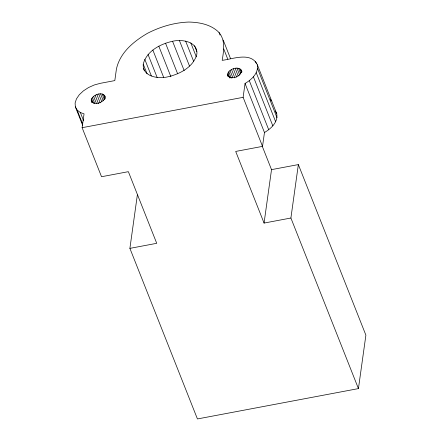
<?xml version="1.0" encoding="UTF-8"?>
<svg xmlns="http://www.w3.org/2000/svg" width="441" height="441" viewBox="0 0 441 441"><rect width="100%" height="100%" fill="white"/><g stroke="black" fill="none" stroke-linecap="round" stroke-linejoin="round"><path stroke-width="0.66" d="M82.654 125.283L75.345 106.81L75.108 102.996L76.447 98.883L79.27 94.754L83.382 90.89L88.498 87.555L94.28 84.975L100.322 83.327L114.814 80.593L116.402 69.193C119.842 52.744 133.684 41.327 147.542 33.284C160.337 26.692 174.333 22.579 188.759 22.05C199.641 22.287 211.09 24.476 219.034 32.502C225.61 40.44 223.741 51.013 222.181 60.351C232.743 59.094 250.995 51.553 257.346 64.777L276.761 113.817C278.227 122.129 270.978 128.711 264.468 132.515L262.533 146.373L235.698 151.434L264.065 223.074L290.9 218.019L298.353 164.587L271.518 169.642L264.065 223.074M298.353 164.587L365.892 335.166L358.434 388.598L197.436 418.95L129.897 248.371L156.731 243.311L128.364 171.67L101.535 176.731L82.114 127.686L84.049 113.828L80.356 112.549L77.131 110.068L75.345 106.81M129.897 248.371L137.355 194.939M262.533 146.373L243.118 97.334L245.047 83.47C251.563 79.667 258.812 73.085 257.346 64.777M91.199 100.03C92.285 94.578 103.613 90.62 105.173 97.252C104.087 102.703 92.764 106.661 91.199 100.03L92.208 102.577M143.237 64.138C146.561 51.046 160.326 44.023 172.558 41.267C181.907 39.012 197.844 41.493 196.906 54.017C193.582 67.109 179.818 74.132 167.586 76.888C158.236 79.143 142.3 76.662 143.237 64.138L147.024 73.697M228.096 76.684C225.142 69.717 239.843 64.154 241.911 71.745M82.114 127.686L243.118 97.334M275.267 111.104L276.761 113.817M227.595 75.411C231.029 80.593 241.591 76.458 241.409 70.472M255.554 61.52L256.309 63.427M270.432 99.093L271.187 101.006M257.577 68.592L276.992 117.637M256.238 72.704L275.653 121.749M253.415 76.833L272.836 125.878M249.308 80.697L268.723 129.742M240.863 69.485L241.872 72.032M239.893 68.735L241.403 72.556M245.047 83.47L264.468 132.515M238.548 68.272L240.819 74.005M236.927 68.129L239.706 75.135M235.147 68.311L238.173 75.951M223.196 40.081L230.511 58.565M219.034 32.502L220.042 35.054M233.317 68.807L236.596 77.087M290.9 218.019L358.434 388.598M223.736 48.957L227.771 59.149M262.141 145.954L271.518 169.642M231.569 69.59L234.849 77.87M230.026 70.599L232.798 77.599M228.78 71.762L231.305 78.134M227.931 73.013L229.948 78.107M227.523 74.253L228.532 76.806M194.553 45.792L196.824 51.525M190.804 42.904L196.355 56.928M185.639 41.123L193.715 61.514M179.415 40.561L189.509 66.056M172.558 41.267L184.162 70.582M165.524 43.179L177.635 73.774M158.804 46.184L170.915 76.773M152.856 50.059L163.705 77.462M148.077 54.552L157.156 77.495M144.797 59.353L151.357 75.924M143.507 68.576L144.268 70.494M104.506 95.135L105.261 97.042M103.503 94.396L105.272 98.856M102.141 93.955L104.412 99.688M100.509 93.828L103.288 100.835M98.723 94.032L101.75 101.673M96.893 94.545L100.173 102.825M95.157 95.344L98.437 103.624M93.624 96.364L96.397 103.37M92.406 97.538L94.672 103.271M91.579 98.79L93.343 103.249M91.304 101.176L91.805 102.45M80.356 112.549L83.636 120.828M77.131 110.068L82.682 124.081"/></g></svg>
